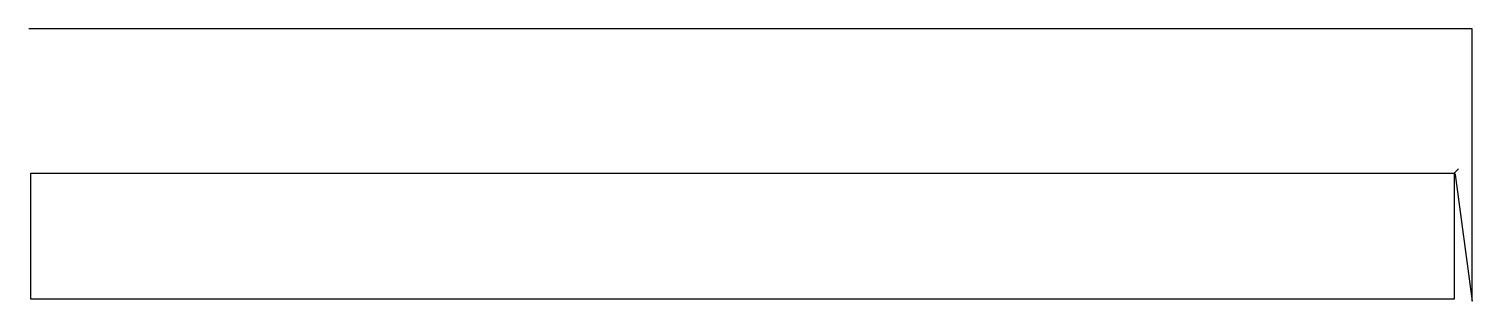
# Model space of a CAD drawing. Header units: metres. Extents: x 0 to 5851, y 0 to 1103.
import ezdxf

# ---------------------------------------------------------------- set-up
doc = ezdxf.new("R2010")
doc.units = ezdxf.units.M

msp = doc.modelspace()

# ---------------------------------------------------------------- linework, layer by layer
at = {"layer": 'TOOL_0'}
for p, q in [((1, 1103.381), (0, 1103.381)), ((5851.168, 1103.381), (1, 1103.381)), ((5851.168, 1), (5851.168, 1103.381)), ((5795.678, 535.679), (5778, 518.001)), ((8, 8.001), (8, 518.001)), ((8, 518.001), (5778, 518.001)), ((5778, 518.001), (5778, 8.001)), ((5778, 518.001), (5782.243, 513.758)), ((5782.243, 513.758), (5851.168, 0)), ((5778, 8.001), (8, 8.001)), ((5851.168, 0), (5851.168, 1)), ((5851.168, 1), (5851.168, 0)), ((5851.168, 0), (5851.168, 1)), ((5851.168, 0), (5851.168, 0))]:
    msp.add_line(p, q, dxfattribs=at)

doc.saveas('drawing.dxf')
